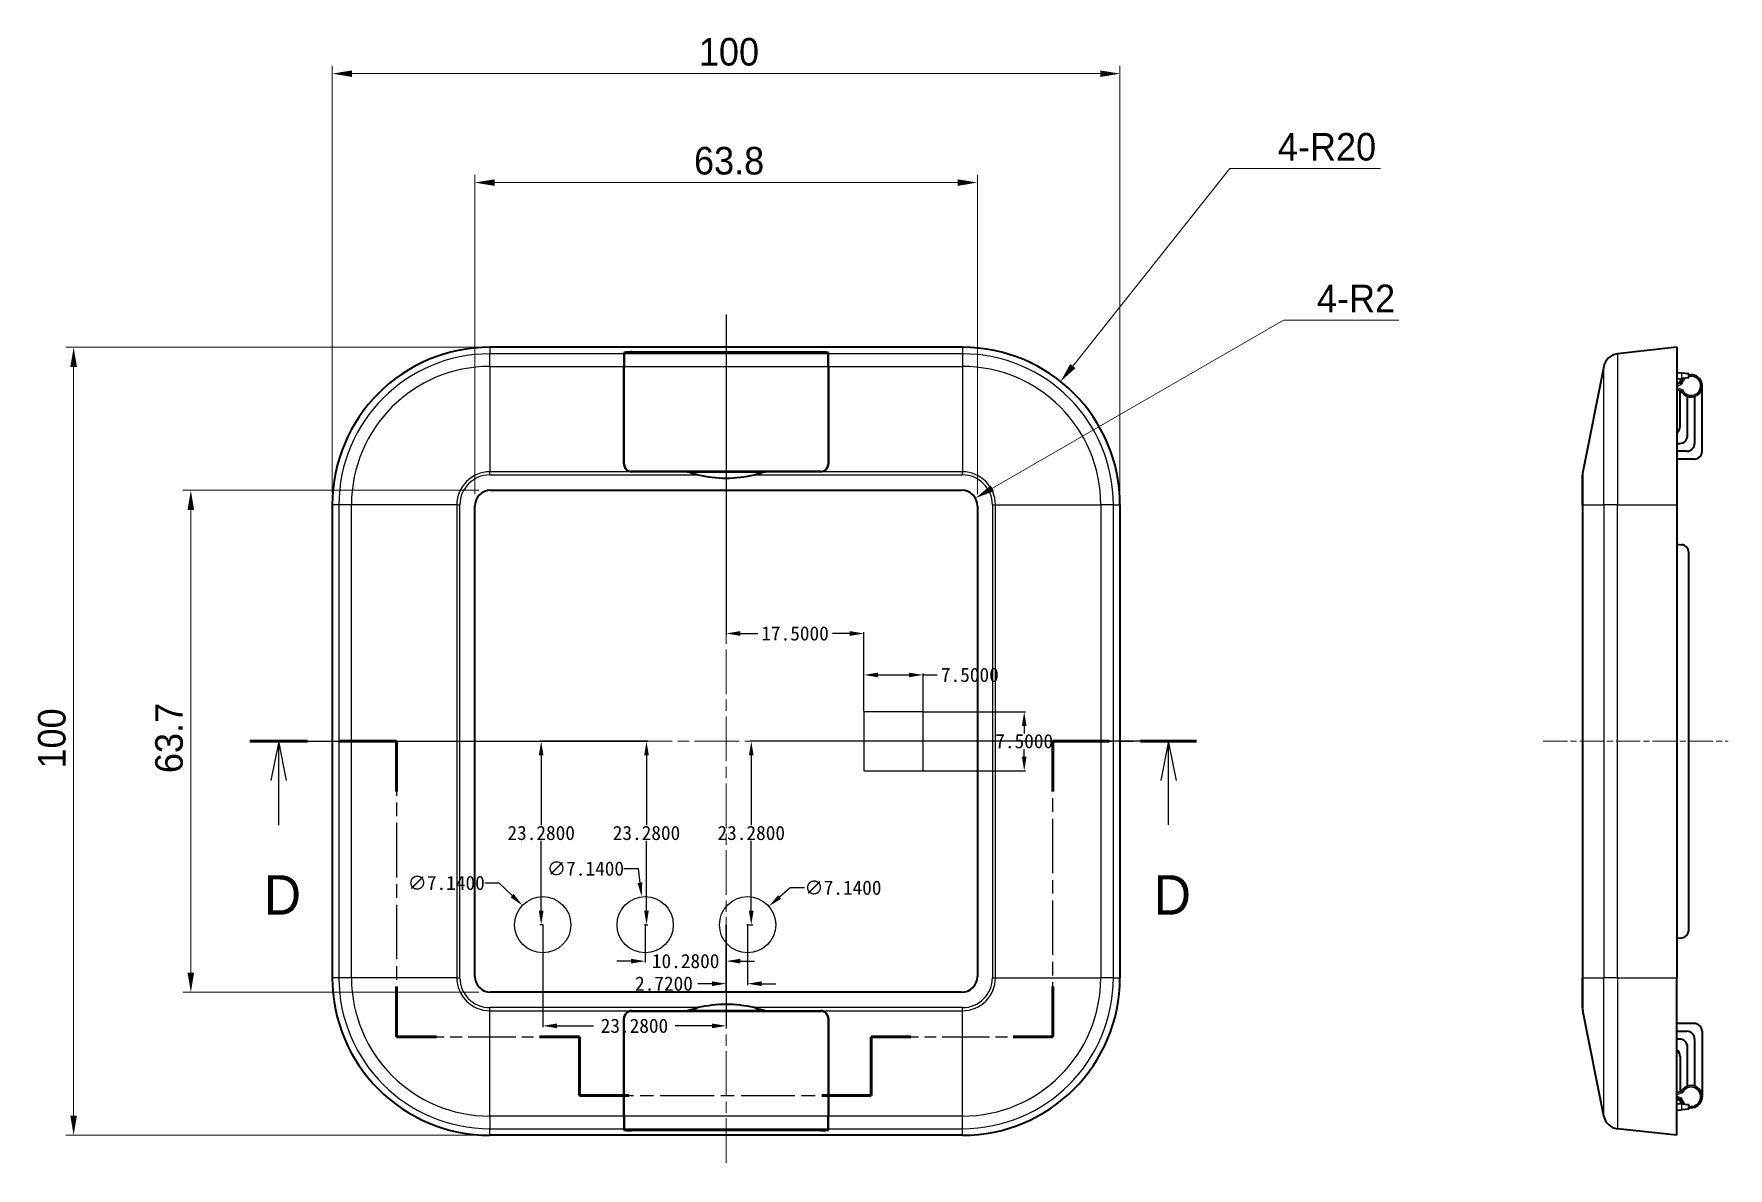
# Model space of a CAD drawing. Header units: millimetres. Extents: x -225 to 2542, y -269 to 293.
# Drawn here: x 1112.6 to 1327.7, y 23.3 to 167.2 of the extents above; entities that cross this region are included whole.
import ezdxf

# ---------------------------------------------------------------- set-up
doc = ezdxf.new("R2010")
doc.units = ezdxf.units.MM
doc.linetypes.add('CHAIN', pattern=[0.3543, 0.2362, -0.0295, 0.0591, -0.0295])
doc.layers.get('Defpoints').update_dxf_attribs({"lineweight": 25})
doc.layers.add('Centerline (ISO)', color=7, linetype='Continuous', lineweight=18, true_color=0x80ffff)
for name, color, linetype, lineweight in [('Dimension (ISO)', 7, 'Continuous', 18), ('Section Line (ISO)', 7, 'CHAIN', 25), ('Visible (ISO)', 7, 'Continuous', 35), ('Visible Narrow (ISO)', 7, 'Continuous', 25)]:
    doc.layers.add(name, color=color, linetype=linetype, lineweight=lineweight)
doc.styles.add('Note Text (TK)', font='MS PGothic.ttf')
doc.dimstyles.new('Default - Method 1b (TK)', dxfattribs={"dimtxt": 2.5, "dimasz": 2.5, "dimexe": 1, "dimexo": 1.5, "dimgap": 1, "dimtad": 1, "dimtoh": 1, "dimrnd": 1e-08, "dimdsep": 46, "dimtxsty": 'Note Text (TK)', "dimcen": 0.09, "dimdle": 5, "dimclrd": 100, "dimclre": 100, "dimclrt": 7, "dimadec": 1, "dimazin": 1, "dimtfac": 1, "dimtmove": 0, "dimatfit": 3, "dimfxl": 1, "dimtolj": 1, "dimlwd": -1, "dimlwe": -1, "dimarcsym": 0})
doc.dimstyles.get("Standard").update_dxf_attribs({"dimtxt": 0.18, "dimasz": 0.18, "dimexe": 0.18, "dimexo": 0.0625, "dimgap": 0.09, "dimtad": 0, "dimtih": 1, "dimtoh": 1, "dimdec": 4, "dimzin": 0, "dimdsep": 46, "dimtxsty": 'Standard', "dimcen": 0.09, "dimadec": 0, "dimazin": 0, "dimtfac": 1, "dimtdec": 4, "dimtofl": 0, "dimtmove": 0, "dimatfit": 3, "dimfxl": 1, "dimtolj": 1, "dimtzin": 0, "dimarcsym": 0})
doc.dimstyles.new('Standard$0', dxfattribs={"dimtxt": 0.18, "dimasz": 0.18, "dimexe": 0.18, "dimexo": 0.0625, "dimgap": 0.09, "dimtad": 0, "dimtih": 1, "dimtoh": 1, "dimdec": 4, "dimzin": 0, "dimdsep": 46, "dimtxsty": 'Standard', "dimcen": 0.09, "dimadec": 0, "dimazin": 0, "dimtfac": 1, "dimtdec": 4, "dimtofl": 0, "dimtmove": 0, "dimatfit": 3, "dimfxl": 1, "dimtolj": 1, "dimtzin": 0, "dimarcsym": 0})

# ---------------------------------------------------------------- blocks, each defined once
blk = doc.blocks.new('2dTransSection2')
at = {"layer": 'Section Line (ISO)', "linetype": 'CHAIN', "ltscale": 15.950721}
blk.add_line((100.32, 181.37), (109.63, 181.37), dxfattribs=at)
at = {"layer": 'Section Line (ISO)', "linetype": 'Continuous', "lineweight": 50}
for p, q in [((100.32, 181.37), (103.98, 181.37)), ((105.98, 181.37), (109.63, 181.37)), ((109.63, 181.37), (109.63, 178.18)), ((151.3, 178.18), (151.3, 181.37)), ((151.3, 181.37), (154.86, 181.37)), ((156.86, 181.37), (160.42, 181.37)), ((109.63, 165.8), (109.63, 162.62)), ((151.3, 162.62), (151.3, 165.8)), ((109.63, 162.62), (112.17, 162.62)), ((118.71, 162.62), (121.25, 162.62)), ((121.25, 162.62), (121.25, 158.9)), ((139.75, 158.9), (139.75, 162.62)), ((139.75, 162.62), (142.27, 162.62)), ((148.78, 162.62), (151.3, 162.62)), ((121.25, 158.9), (124.37, 158.9)), ((136.62, 158.9), (139.75, 158.9))]:
    blk.add_line(p, q, dxfattribs=at)
at = {"layer": 'Section Line (ISO)', "linetype": 'Continuous'}
for p, q in [((102.15, 181.37), (101.65, 178.87)), ((102.15, 178.87), (102.15, 181.37)), ((102.65, 178.87), (102.15, 181.37)), ((158.64, 181.37), (158.14, 178.87)), ((158.64, 178.87), (158.64, 181.37)), ((159.14, 178.87), (158.64, 181.37)), ((102.15, 176.04), (102.15, 178.87)), ((158.64, 176.06), (158.64, 178.87))]:
    blk.add_line(p, q, dxfattribs=at)
at = {"layer": 'Section Line (ISO)', "linetype": 'CHAIN', "ltscale": 14.64201}
blk.add_line((109.63, 181.37), (109.63, 162.62), dxfattribs=at)
at = {"layer": 'Section Line (ISO)', "linetype": 'CHAIN', "ltscale": 14.642762}
blk.add_line((151.3, 162.62), (151.3, 181.37), dxfattribs=at)
at = {"layer": 'Section Line (ISO)', "linetype": 'CHAIN', "ltscale": 15.685073}
blk.add_line((151.3, 181.37), (160.42, 181.37), dxfattribs=at)
at = {"layer": 'Section Line (ISO)', "linetype": 'CHAIN', "ltscale": 12.816586}
blk.add_line((109.63, 162.62), (121.25, 162.62), dxfattribs=at)
at = {"layer": 'Section Line (ISO)', "linetype": 'CHAIN', "ltscale": 4.131394}
blk.add_line((121.25, 162.62), (121.25, 158.9), dxfattribs=at)
at = {"layer": 'Section Line (ISO)', "linetype": 'CHAIN', "ltscale": 4.126684}
blk.add_line((139.75, 158.9), (139.75, 162.62), dxfattribs=at)
at = {"layer": 'Section Line (ISO)', "linetype": 'CHAIN', "ltscale": 12.753641}
blk.add_line((139.75, 162.62), (151.3, 162.62), dxfattribs=at)
at = {"layer": 'Section Line (ISO)', "linetype": 'CHAIN', "ltscale": 14.463778}
blk.add_line((121.25, 158.9), (139.75, 158.9), dxfattribs=at)
at = {"layer": 'Section Line (ISO)', "char_height": 2.5, "attachment_point": 7, "style": 'Note Text (TK)'}
for insert in [(101.21, 170.37), (157.7, 170.37)]:
    blk.add_mtext('D', dxfattribs=dict(at, insert=insert))
blk = doc.blocks.new('*D43')
at = {"layer": 'Defpoints', "color": 0, "transparency": 16777216}
for p in [(1232.41, 148.33), (1168.61, 107.28), (1232.41, 107.28)]:
    blk.add_point(p, dxfattribs=at)
at = {"layer": 'Dimension (ISO)', "color": 100, "transparency": 16777216}
for p, q in [((1168.61, 108.78), (1168.61, 149.33)), ((1232.41, 108.78), (1232.41, 149.33)), ((1171.11, 148.33), (1229.91, 148.33))]:
    blk.add_line(p, q, dxfattribs=at)
for points in [[(1171.11, 148.74), (1171.11, 147.91), (1168.61, 148.33)], [(1229.91, 148.74), (1229.91, 147.91), (1232.41, 148.33)]]:
    blk.add_solid(points, dxfattribs=at)
at = {"layer": 'Dimension (ISO)', "color": 7, "transparency": 16777216, "insert": (1196.43, 151.08), "char_height": 3.5, "attachment_point": 4, "style": 'Note Text (TK)'}
blk.add_mtext('\\A1;63.8', dxfattribs=at)
blk = doc.blocks.new('*D44')
at = {"layer": 'Defpoints', "color": 0, "transparency": 16777216}
for p in [(1170.61, 109.28), (1132.55, 45.58), (1170.61, 45.58)]:
    blk.add_point(p, dxfattribs=at)
at = {"layer": 'Dimension (ISO)', "color": 100, "transparency": 16777216}
for p, q in [((1169.11, 109.28), (1131.55, 109.28)), ((1132.55, 106.78), (1132.55, 48.08)), ((1169.11, 45.58), (1131.55, 45.58))]:
    blk.add_line(p, q, dxfattribs=at)
for points in [[(1132.13, 106.78), (1132.97, 106.78), (1132.55, 109.28)], [(1132.13, 48.08), (1132.97, 48.08), (1132.55, 45.58)]]:
    blk.add_solid(points, dxfattribs=at)
at = {"layer": 'Dimension (ISO)', "color": 7, "transparency": 16777216, "insert": (1129.8, 73.39), "char_height": 3.5, "attachment_point": 4, "rotation": 90, "style": 'Note Text (TK)'}
blk.add_mtext('\\A1;63.7', dxfattribs=at)
blk = doc.blocks.new('*D45')
at = {"layer": 'Defpoints', "color": 0, "transparency": 16777216}
for p in [(1170.51, 127.43), (1117.67, 27.43), (1170.51, 27.43)]:
    blk.add_point(p, dxfattribs=at)
at = {"layer": 'Dimension (ISO)', "color": 100, "transparency": 16777216}
for p, q in [((1169.01, 127.43), (1116.67, 127.43)), ((1117.67, 124.93), (1117.67, 29.93)), ((1169.01, 27.43), (1116.67, 27.43))]:
    blk.add_line(p, q, dxfattribs=at)
for points in [[(1117.25, 124.93), (1118.09, 124.93), (1117.67, 127.43)], [(1117.25, 29.93), (1118.09, 29.93), (1117.67, 27.43)]]:
    blk.add_solid(points, dxfattribs=at)
at = {"layer": 'Dimension (ISO)', "color": 7, "transparency": 16777216, "insert": (1114.92, 73.97), "char_height": 3.5, "attachment_point": 4, "rotation": 90, "style": 'Note Text (TK)'}
blk.add_mtext('\\A1;100', dxfattribs=at)
blk = doc.blocks.new('*D46')
at = {"layer": 'Defpoints', "color": 0, "transparency": 16777216}
for p in [(1250.51, 162.15), (1150.51, 107.43), (1250.51, 107.43)]:
    blk.add_point(p, dxfattribs=at)
at = {"layer": 'Dimension (ISO)', "color": 100, "transparency": 16777216}
for p, q in [((1150.51, 108.93), (1150.51, 163.15)), ((1153.01, 162.15), (1248.01, 162.15)), ((1250.51, 108.93), (1250.51, 163.15))]:
    blk.add_line(p, q, dxfattribs=at)
for points in [[(1153.01, 162.56), (1153.01, 161.73), (1150.51, 162.15)], [(1248.01, 162.56), (1248.01, 161.73), (1250.51, 162.15)]]:
    blk.add_solid(points, dxfattribs=at)
at = {"layer": 'Dimension (ISO)', "color": 7, "transparency": 16777216, "insert": (1197.05, 164.9), "char_height": 3.5, "attachment_point": 4, "style": 'Note Text (TK)'}
blk.add_mtext('\\A1;100', dxfattribs=at)
blk = doc.blocks.new('*D47')
at = {"layer": 'Defpoints', "color": 0, "transparency": 16777216}
for p in [(1232.14, 108.28), (1230.41, 107.28)]:
    blk.add_point(p, dxfattribs=at)
at = {"layer": 'Dimension (ISO)', "color": 100, "transparency": 16777216}
for p, q in [((1271.29, 130.88), (1234.31, 109.53)), ((1285.9, 130.88), (1271.29, 130.88))]:
    blk.add_line(p, q, dxfattribs=at)
blk.add_solid([(1234.1, 109.89), (1234.52, 109.17), (1232.14, 108.28)], dxfattribs=at)
at = {"layer": 'Dimension (ISO)', "color": 7, "transparency": 16777216, "insert": (1275.52, 133.63), "char_height": 3.5, "attachment_point": 4, "style": 'Note Text (TK)'}
blk.add_mtext('\\A1;4-R2', dxfattribs=at)
blk = doc.blocks.new('*D48')
at = {"layer": 'Defpoints', "color": 0, "transparency": 16777216}
for p in [(1242.96, 123.08), (1230.51, 107.43)]:
    blk.add_point(p, dxfattribs=at)
at = {"layer": 'Dimension (ISO)', "color": 100, "transparency": 16777216}
for p, q in [((1264.46, 150.1), (1244.52, 125.04)), ((1283.57, 150.1), (1264.46, 150.1))]:
    blk.add_line(p, q, dxfattribs=at)
blk.add_solid([(1244.19, 125.3), (1244.85, 124.78), (1242.96, 123.08)], dxfattribs=at)
at = {"layer": 'Dimension (ISO)', "color": 7, "transparency": 16777216, "insert": (1270.56, 152.85), "char_height": 3.5, "attachment_point": 4, "style": 'Note Text (TK)'}
blk.add_mtext('\\A1;4-R20', dxfattribs=at)
blk = doc.blocks.new('*D110')
at = {"color": 0, "linetype": 'ByBlock', "lineweight": -2, "transparency": 16777216}
for p, q in [((1145.57, 77.43), (1190.58, 77.43)), ((1190.4, 75.63), (1190.4, 66.78)), ((1190.4, 55.95), (1190.4, 64.8)), ((1190.29, 54.15), (1190.58, 54.15))]:
    blk.add_line(p, q, dxfattribs=at)
at = {"color": 0, "transparency": 16777216}
for points in [[(1190.1, 75.63), (1190.7, 75.63), (1190.4, 77.43)], [(1190.1, 55.95), (1190.7, 55.95), (1190.4, 54.15)]]:
    blk.add_solid(points, dxfattribs=at)
at = {"layer": 'Defpoints', "color": 0, "transparency": 16777216}
for p in [(1145.51, 77.43), (1190.4, 77.43), (1190.23, 54.15)]:
    blk.add_point(p, dxfattribs=at)
at = {"color": 0, "transparency": 16777216, "insert": (1190.4, 65.79), "char_height": 1.8, "attachment_point": 5}
blk.add_mtext('\\A1;23.2800', dxfattribs=at)
blk = doc.blocks.new('*D111')
at = {"color": 0, "linetype": 'ByBlock', "lineweight": -2, "transparency": 16777216}
for p, q in [((1190.52, 77.43), (1176.85, 77.43)), ((1177.03, 75.63), (1177.03, 66.78)), ((1177.03, 55.95), (1177.03, 64.8)), ((1177.17, 54.15), (1176.85, 54.15))]:
    blk.add_line(p, q, dxfattribs=at)
at = {"color": 0, "transparency": 16777216}
for points in [[(1176.73, 75.63), (1177.33, 75.63), (1177.03, 77.43)], [(1176.73, 55.95), (1177.33, 55.95), (1177.03, 54.15)]]:
    blk.add_solid(points, dxfattribs=at)
at = {"layer": 'Defpoints', "color": 0, "transparency": 16777216}
for p in [(1177.03, 77.43), (1190.58, 77.43), (1177.23, 54.15)]:
    blk.add_point(p, dxfattribs=at)
at = {"color": 0, "transparency": 16777216, "insert": (1177.03, 65.79), "char_height": 1.8, "attachment_point": 5}
blk.add_mtext('\\A1;23.2800', dxfattribs=at)
blk = doc.blocks.new('*D112')
at = {"color": 0, "linetype": 'ByBlock', "lineweight": -2, "transparency": 16777216}
for p, q in [((1254.61, 77.43), (1203.52, 77.43)), ((1203.7, 75.63), (1203.7, 66.78)), ((1203.7, 55.95), (1203.7, 64.8)), ((1203.29, 54.15), (1203.88, 54.15))]:
    blk.add_line(p, q, dxfattribs=at)
at = {"color": 0, "transparency": 16777216}
for points in [[(1203.4, 75.63), (1204, 75.63), (1203.7, 77.43)], [(1203.4, 55.95), (1204, 55.95), (1203.7, 54.15)]]:
    blk.add_solid(points, dxfattribs=at)
at = {"layer": 'Defpoints', "color": 0, "transparency": 16777216}
for p in [(1203.7, 77.43), (1254.67, 77.43), (1203.23, 54.15)]:
    blk.add_point(p, dxfattribs=at)
at = {"color": 0, "transparency": 16777216, "insert": (1203.7, 65.79), "char_height": 1.8, "attachment_point": 5}
blk.add_mtext('\\A1;23.2800', dxfattribs=at)
blk = doc.blocks.new('*D113')
at = {"color": 0, "linetype": 'ByBlock', "lineweight": -2, "transparency": 16777216}
for p, q in [((1218.01, 81.24), (1218.01, 86.03)), ((1219.81, 85.85), (1223.71, 85.85)), ((1225.51, 81.24), (1225.51, 86.03)), ((1225.51, 85.85), (1227.31, 85.85))]:
    blk.add_line(p, q, dxfattribs=at)
at = {"color": 0, "transparency": 16777216}
for points in [[(1219.81, 86.15), (1219.81, 85.55), (1218.01, 85.85)], [(1223.71, 86.15), (1223.71, 85.55), (1225.51, 85.85)]]:
    blk.add_solid(points, dxfattribs=at)
at = {"layer": 'Defpoints', "color": 0, "transparency": 16777216}
for p in [(1225.51, 85.85), (1218.01, 81.18), (1225.51, 81.18)]:
    blk.add_point(p, dxfattribs=at)
at = {"color": 0, "transparency": 16777216, "insert": (1231.45, 85.85), "char_height": 1.8, "attachment_point": 5}
blk.add_mtext('\\A1;7.5000', dxfattribs=at)
blk = doc.blocks.new('*D114')
at = {"color": 0, "linetype": 'ByBlock', "lineweight": -2, "transparency": 16777216}
for p, q in [((1225.57, 81.18), (1238.53, 81.18)), ((1238.35, 79.38), (1238.35, 78.42)), ((1238.35, 75.48), (1238.35, 76.44)), ((1225.57, 73.68), (1238.53, 73.68))]:
    blk.add_line(p, q, dxfattribs=at)
at = {"color": 0, "transparency": 16777216}
for points in [[(1238.05, 79.38), (1238.65, 79.38), (1238.35, 81.18)], [(1238.05, 75.48), (1238.65, 75.48), (1238.35, 73.68)]]:
    blk.add_solid(points, dxfattribs=at)
at = {"layer": 'Defpoints', "color": 0, "transparency": 16777216}
for p in [(1225.51, 81.18), (1225.51, 73.68), (1238.35, 73.68)]:
    blk.add_point(p, dxfattribs=at)
at = {"color": 0, "transparency": 16777216, "insert": (1238.35, 77.43), "char_height": 1.8, "attachment_point": 5}
blk.add_mtext('\\A1;7.5000', dxfattribs=at)
blk = doc.blocks.new('*D115')
at = {"color": 0, "linetype": 'ByBlock', "lineweight": -2, "transparency": 16777216}
for p, q in [((1200.51, 54.09), (1200.51, 46.49)), ((1203.23, 54.09), (1203.23, 46.49)), ((1198.71, 46.67), (1196.91, 46.67)), ((1205.03, 46.67), (1206.83, 46.67))]:
    blk.add_line(p, q, dxfattribs=at)
at = {"color": 0, "transparency": 16777216}
for points in [[(1198.71, 46.97), (1198.71, 46.37), (1200.51, 46.67)], [(1205.03, 46.97), (1205.03, 46.37), (1203.23, 46.67)]]:
    blk.add_solid(points, dxfattribs=at)
at = {"layer": 'Defpoints', "color": 0, "transparency": 16777216}
for p in [(1200.51, 54.15), (1203.23, 54.15), (1200.51, 46.67)]:
    blk.add_point(p, dxfattribs=at)
at = {"color": 0, "transparency": 16777216, "insert": (1192.62, 46.67), "char_height": 1.8, "attachment_point": 5}
blk.add_mtext('\\A1;2.7200', dxfattribs=at)
blk = doc.blocks.new('*D118')
at = {"color": 0, "linetype": 'ByBlock', "lineweight": -2, "transparency": 16777216}
for p, q in [((1169.86, 59.45), (1171.66, 59.45)), ((1171.66, 59.45), (1173.34, 57.85))]:
    blk.add_line(p, q, dxfattribs=at)
at = {"color": 0, "lineweight": -2, "transparency": 16777216}
for p, q in [((1177.14, 54.15), (1177.32, 54.15)), ((1177.23, 54.06), (1177.23, 54.24))]:
    blk.add_line(p, q, dxfattribs=at)
at = {"color": 0, "transparency": 16777216}
blk.add_solid([(1173.54, 58.07), (1173.13, 57.63), (1174.64, 56.61)], dxfattribs=at)
at = {"layer": 'Defpoints', "color": 0, "transparency": 16777216}
for p in [(1174.64, 56.61), (1179.82, 51.69)]:
    blk.add_point(p, dxfattribs=at)
at = {"color": 0, "transparency": 16777216, "insert": (1164.97, 59.45), "char_height": 1.8, "attachment_point": 5}
blk.add_mtext('\\A1;∅7.1400', dxfattribs=at)
blk = doc.blocks.new('*D119')
at = {"color": 0, "linetype": 'ByBlock', "lineweight": -2, "transparency": 16777216}
for p, q in [((1187.54, 61.27), (1189.34, 61.27)), ((1189.34, 61.27), (1189.56, 59.48))]:
    blk.add_line(p, q, dxfattribs=at)
at = {"color": 0, "lineweight": -2, "transparency": 16777216}
for p, q in [((1190.14, 54.15), (1190.32, 54.15)), ((1190.23, 54.06), (1190.23, 54.24))]:
    blk.add_line(p, q, dxfattribs=at)
at = {"color": 0, "transparency": 16777216}
blk.add_solid([(1189.86, 59.52), (1189.27, 59.44), (1189.79, 57.69)], dxfattribs=at)
at = {"layer": 'Defpoints', "color": 0, "transparency": 16777216}
for p in [(1189.79, 57.69), (1190.67, 50.61)]:
    blk.add_point(p, dxfattribs=at)
at = {"color": 0, "transparency": 16777216, "insert": (1182.65, 61.27), "char_height": 1.8, "attachment_point": 5}
blk.add_mtext('\\A1;∅7.1400', dxfattribs=at)
blk = doc.blocks.new('*D120')
at = {"color": 0, "linetype": 'ByBlock', "lineweight": -2, "transparency": 16777216}
for p, q in [((1208.65, 58.84), (1207.29, 57.66)), ((1210.45, 58.84), (1208.65, 58.84))]:
    blk.add_line(p, q, dxfattribs=at)
at = {"color": 0, "lineweight": -2, "transparency": 16777216}
for p, q in [((1203.14, 54.15), (1203.32, 54.15)), ((1203.23, 54.06), (1203.23, 54.24))]:
    blk.add_line(p, q, dxfattribs=at)
at = {"color": 0, "transparency": 16777216}
blk.add_solid([(1207.1, 57.89), (1207.49, 57.44), (1205.93, 56.49)], dxfattribs=at)
at = {"layer": 'Defpoints', "color": 0, "transparency": 16777216}
for p in [(1205.93, 56.49), (1200.53, 51.82)]:
    blk.add_point(p, dxfattribs=at)
at = {"color": 0, "transparency": 16777216, "insert": (1215.34, 58.84), "char_height": 1.8, "attachment_point": 5}
blk.add_mtext('\\A1;∅7.1400', dxfattribs=at)
blk = doc.blocks.new('*D121')
at = {"color": 0, "linetype": 'ByBlock', "lineweight": -2, "transparency": 16777216}
for p, q in [((1190.23, 54.09), (1190.23, 49.35)), ((1200.51, 54.09), (1200.51, 49.35)), ((1188.43, 49.53), (1186.63, 49.53)), ((1202.31, 49.53), (1204.11, 49.53))]:
    blk.add_line(p, q, dxfattribs=at)
at = {"color": 0, "transparency": 16777216}
for points in [[(1188.43, 49.83), (1188.43, 49.23), (1190.23, 49.53)], [(1202.31, 49.83), (1202.31, 49.23), (1200.51, 49.53)]]:
    blk.add_solid(points, dxfattribs=at)
at = {"layer": 'Defpoints', "color": 0, "transparency": 16777216}
for p in [(1190.23, 54.15), (1200.51, 54.15), (1200.51, 49.53)]:
    blk.add_point(p, dxfattribs=at)
at = {"color": 0, "transparency": 16777216, "insert": (1195.37, 49.53), "char_height": 1.8, "attachment_point": 5}
blk.add_mtext('\\A1;10.2800', dxfattribs=at)
blk = doc.blocks.new('*D122')
at = {"color": 0, "linetype": 'ByBlock', "lineweight": -2, "transparency": 16777216}
for p, q in [((1177.23, 54.09), (1177.23, 41.14)), ((1200.51, 54.09), (1200.51, 41.14)), ((1179.03, 41.32), (1183.68, 41.32)), ((1198.71, 41.32), (1194.06, 41.32))]:
    blk.add_line(p, q, dxfattribs=at)
at = {"color": 0, "transparency": 16777216}
for points in [[(1179.03, 41.62), (1179.03, 41.02), (1177.23, 41.32)], [(1198.71, 41.62), (1198.71, 41.02), (1200.51, 41.32)]]:
    blk.add_solid(points, dxfattribs=at)
at = {"layer": 'Defpoints', "color": 0, "transparency": 16777216}
for p in [(1177.23, 54.15), (1200.51, 54.15), (1200.51, 41.32)]:
    blk.add_point(p, dxfattribs=at)
at = {"color": 0, "transparency": 16777216, "insert": (1188.87, 41.32), "char_height": 1.8, "attachment_point": 5}
blk.add_mtext('\\A1;23.2800', dxfattribs=at)
blk = doc.blocks.new('*D123')
at = {"color": 0, "linetype": 'ByBlock', "lineweight": -2, "transparency": 16777216}
for p, q in [((1200.51, 131.53), (1200.51, 90.93)), ((1202.31, 91.11), (1204.52, 91.11)), ((1216.21, 91.11), (1214, 91.11)), ((1218.01, 81.24), (1218.01, 91.29))]:
    blk.add_line(p, q, dxfattribs=at)
at = {"color": 0, "transparency": 16777216}
for points in [[(1202.31, 91.41), (1202.31, 90.81), (1200.51, 91.11)], [(1216.21, 91.41), (1216.21, 90.81), (1218.01, 91.11)]]:
    blk.add_solid(points, dxfattribs=at)
at = {"layer": 'Defpoints', "color": 0, "transparency": 16777216}
for p in [(1200.51, 131.59), (1200.51, 91.11), (1218.01, 81.18)]:
    blk.add_point(p, dxfattribs=at)
at = {"color": 0, "transparency": 16777216, "insert": (1209.26, 91.11), "char_height": 1.8, "attachment_point": 5}
blk.add_mtext('\\A1;17.5000', dxfattribs=at)

msp = doc.modelspace()

# ---------------------------------------------------------------- linework, layer by layer
for p, q in [((1225.5106, 81.18177), (1218.0106, 81.18177)), ((1218.0106, 81.18177), (1218.0106, 73.68177)), ((1225.5106, 77.43177), (1225.5106, 81.18177)), ((1225.5106, 73.68177), (1225.5106, 77.43177)), ((1218.0106, 73.68177), (1225.5106, 73.68177)), ((1200.5106, 50.58177), (1200.5106, 54.15177)), ((1200.5106, 45.58177), (1200.5106, 50.58177))]:
    msp.add_line(p, q)
for centre in [(1177.2306, 54.15177), (1190.2306, 54.15177), (1203.2306, 54.15177)]:
    msp.add_circle(centre, 3.57)
at = {"layer": 'Centerline (ISO)', "linetype": 'CHAIN', "ltscale": 23.990969}
for p, q in [((1200.5106, 131.59327), (1200.5106, 23.27027)), ((1145.5106, 77.43177), (1254.6721, 77.43177))]:
    msp.add_line(p, q, dxfattribs=at)
at = {"layer": 'Centerline (ISO)', "linetype": 'CHAIN', "ltscale": 13.035008}
msp.add_line((1304.25656, 77.43177), (1327.71772, 77.43177), dxfattribs=at)
at = {"layer": 'Visible (ISO)'}
for p, q in [((1230.5106, 127.43177), (1170.5106, 127.43177)), ((1321.21772, 127.43177), (1313.67121, 126.59327)), ((1321.21772, 127.43177), (1321.21772, 107.43177)), ((1187.5106, 126.59327), (1187.5106, 126.72066)), ((1187.5106, 126.59327), (1187.5106, 124.99774)), ((1187.5106, 112.62597), (1187.5106, 124.99774)), ((1187.5606, 126.59327), (1187.5606, 126.72622)), ((1187.5606, 126.59327), (1187.5606, 124.99774)), ((1187.5606, 112.57597), (1187.5606, 124.99774)), ((1188.4606, 126.82622), (1212.5606, 126.82622)), ((1188.5106, 126.83177), (1212.5106, 126.83177)), ((1213.4606, 126.72622), (1213.4606, 126.59327)), ((1213.4606, 124.99774), (1213.4606, 126.59327)), ((1213.4606, 124.99774), (1213.4606, 112.57597)), ((1213.5106, 126.72066), (1213.5106, 126.59327)), ((1213.5106, 124.99774), (1213.5106, 126.59327)), ((1213.5106, 124.99774), (1213.5106, 112.62597)), ((1311.93091, 124.99774), (1309.25656, 111.62597)), ((1321.21772, 124.23177), (1321.80487, 124.1804)), ((1321.21772, 123.40716), (1321.80487, 123.45853)), ((1321.21772, 122.73177), (1321.60604, 123.00914)), ((1321.66772, 122.90258), (1321.21772, 122.68853)), ((1321.80487, 124.1804), (1322.71772, 124.10054)), ((1322.71772, 123.53839), (1321.80487, 123.45853)), ((1322.71772, 123.53839), (1322.71772, 124.10054)), ((1321.21772, 122.06353), (1321.79006, 121.85883)), ((1321.61772, 117.43177), (1321.61772, 121.92047)), ((1322.56772, 116.23177), (1322.56772, 121.20607)), ((1323.46772, 121.20607), (1323.46772, 115.23177)), ((1324.41772, 114.23177), (1324.41772, 122.53177)), ((1321.21772, 115.23177), (1321.56772, 115.23177)), ((1322.46772, 114.23177), (1321.21772, 114.23177)), ((1323.41772, 113.23177), (1321.21772, 113.23177)), ((1212.5606, 111.67597), (1188.4606, 111.67597)), ((1195.5106, 111.62597), (1188.5106, 111.62597)), ((1195.5106, 111.62597), (1205.5106, 111.62597)), ((1212.5106, 111.62597), (1205.5106, 111.62597)), ((1309.21772, 107.43177), (1309.21772, 111.23373)), ((1170.6106, 109.28177), (1230.4106, 109.28177)), ((1150.5106, 107.43177), (1150.5106, 47.43177)), ((1168.6106, 47.58177), (1168.6106, 107.28177)), ((1232.4106, 107.28177), (1232.4106, 47.58177)), ((1250.5106, 107.43177), (1250.5106, 47.43177)), ((1309.21772, 107.43177), (1309.21772, 47.43177)), ((1321.21772, 107.43177), (1321.21772, 47.43177)), ((1321.21772, 102.43177), (1321.80487, 102.3804)), ((1322.71772, 53.47934), (1322.71772, 101.38421)), ((1321.21772, 52.43177), (1321.80487, 52.48314)), ((1309.21772, 43.62981), (1309.21772, 47.43177)), ((1321.21772, 27.43177), (1321.21772, 47.43177)), ((1230.4106, 45.58177), (1170.6106, 45.58177)), ((1188.4606, 43.18758), (1212.5606, 43.18758)), ((1188.5106, 43.23758), (1195.5106, 43.23758)), ((1205.5106, 43.23758), (1195.5106, 43.23758)), ((1205.5106, 43.23758), (1212.5106, 43.23758)), ((1311.93091, 29.86581), (1309.25656, 43.23758)), ((1187.5106, 29.86581), (1187.5106, 42.23758)), ((1187.5606, 29.86581), (1187.5606, 42.28758)), ((1213.4606, 42.28758), (1213.4606, 29.86581)), ((1213.5106, 42.23758), (1213.5106, 29.86581)), ((1323.41772, 41.63177), (1321.21772, 41.63177)), ((1321.21772, 40.63177), (1322.46772, 40.63177)), ((1321.56772, 39.63177), (1321.21772, 39.63177)), ((1323.46772, 39.63177), (1323.46772, 33.65748)), ((1324.41772, 40.63177), (1324.41772, 32.33177)), ((1321.61772, 37.43177), (1321.61772, 32.94308)), ((1322.56772, 33.65748), (1322.56772, 38.63177)), ((1321.79006, 33.00472), (1321.21772, 32.80002)), ((1321.21772, 32.17502), (1321.66772, 31.96096)), ((1321.60604, 31.8544), (1321.21772, 32.13177)), ((1321.21772, 31.45639), (1321.80487, 31.40502)), ((1321.21772, 30.63177), (1321.80487, 30.68314)), ((1321.80487, 31.40502), (1322.71772, 31.32516)), ((1322.71772, 30.76301), (1321.80487, 30.68314)), ((1322.71772, 30.76301), (1322.71772, 31.32516)), ((1187.5106, 29.86581), (1187.5106, 28.27027)), ((1187.5106, 28.14288), (1187.5106, 28.27027)), ((1187.5606, 29.86581), (1187.5606, 28.27027)), ((1187.5606, 28.13733), (1187.5606, 28.27027)), ((1212.5606, 28.03733), (1188.4606, 28.03733)), ((1212.5106, 28.03177), (1188.5106, 28.03177)), ((1213.4606, 28.27027), (1213.4606, 29.86581)), ((1213.4606, 28.27027), (1213.4606, 28.13733)), ((1213.5106, 28.27027), (1213.5106, 29.86581)), ((1213.5106, 28.27027), (1213.5106, 28.14288)), ((1321.21772, 27.43177), (1313.67121, 28.27027)), ((1230.5106, 27.43177), (1170.5106, 27.43177))]:
    msp.add_line(p, q, dxfattribs=at)
for centre, radius, start, end in [((1170.5106, 107.43177), 20, 90, 180), ((1230.5106, 107.43177), 20, 0, 90), ((1313.89207, 124.6055), 2, 96.3401917, 168.6900675), ((1321.43167, 123.25326), 0.3, 305.5376778, 39.9722426), ((1323.01772, 122.53177), 1.4, 137.6967903, 164.6411144), ((1323.01772, 122.53177), 1.4, 208.7295891, 102.3736251), ((1320.41772, 117.43177), 1.2, 311.8103149, 0), ((1321.56772, 116.23177), 1, 270, 0), ((1322.46772, 115.23177), 1, 270, 0), ((1323.41772, 114.23177), 1, 270, 0), ((1188.5106, 112.62597), 1, 180, 270), ((1188.4606, 112.57597), 0.9, 180, 270), ((1212.5106, 112.62597), 1, 270, 0), ((1212.5606, 112.57597), 0.9, 270, 0), ((1200.5106, 126.85097), 16.025, 257.0470027, 282.9529973), ((1311.21772, 111.23373), 2, 168.6900675, 180), ((1170.6106, 107.28177), 2, 90, 180), ((1230.4106, 107.28177), 2, 0, 90), ((1321.71772, 101.38421), 1, 0, 85), ((1321.71772, 53.47934), 1, 275, 0), ((1170.5106, 47.43177), 20, 180, 270), ((1170.6106, 47.58177), 2, 180, 270), ((1230.4106, 47.58177), 2, 270, 0), ((1230.5106, 47.43177), 20, 270, 0), ((1188.5106, 42.23758), 1, 90, 180), ((1188.4606, 42.28758), 0.9, 90, 180), ((1200.5106, 28.01258), 16.025, 77.0470027, 102.9529973), ((1212.5106, 42.23758), 1, 0, 90), ((1212.5606, 42.28758), 0.9, 0, 90), ((1311.21772, 43.62981), 2, 180, 191.3099325), ((1323.41772, 40.63177), 1, 0, 90), ((1321.56772, 38.63177), 1, 0, 90), ((1322.46772, 39.63177), 1, 0, 90), ((1320.41772, 37.43177), 1.2, 0, 48.1896851), ((1323.01772, 32.33177), 1.4, 257.6263749, 151.2704109), ((1321.43167, 31.61028), 0.3, 320.0277574, 54.4623222), ((1323.01772, 32.33177), 1.4, 195.3588856, 222.3032097), ((1313.89207, 30.25804), 2, 191.3099325, 263.6598083)]:
    msp.add_arc(centre, radius, start, end, dxfattribs=at)
for centre, major_axis, start_param, end_param in [((1188.5106, 126.72066), (-1, 0), 4.71238898, 6.283185307), ((1188.4606, 126.72622), (0.9, 0), 1.570796327, 3.141592654), ((1212.5106, 126.72066), (-1, 0), 3.141592654, 4.71238898), ((1212.5606, 126.72622), (0.9, 0), 0, 1.570796327), ((1188.5106, 122.72066), (-1, 0), 5.965624878, 6.10379178), ((1212.5106, 122.72066), (-1, 0), 3.320986181, 3.459153083), ((1188.5106, 32.14288), (1, 0), 3.320986181, 3.459153083), ((1212.5106, 32.14288), (1, 0), 5.965624878, 6.10379178), ((1188.5106, 28.14288), (1, 0), 3.141592654, 4.71238898), ((1188.4606, 28.13733), (-0.9, 0), 0, 1.570796327), ((1212.5106, 28.14288), (1, 0), 4.71238898, 6.283185307), ((1212.5606, 28.13733), (-0.9, 0), 1.570796327, 3.141592654)]:
    msp.add_ellipse(centre, major_axis=major_axis, ratio=0.111111111, start_param=start_param, end_param=end_param, dxfattribs=at)
for points, knots in [([(1187.5106, 122.6856), (1187.5106, 122.69329), (1187.51092, 122.70028), (1187.51355, 122.72416), (1187.51856, 122.73553), (1187.52665, 122.74049)], [0.05230760435, 0.05230760435, 0.05230760435, 0.05230760435, 0.05699016587, 0.05699016587, 0.07028245673, 0.07028245673, 0.07028245673, 0.07028245673]), ([(1213.49456, 122.74049), (1213.50265, 122.73553), (1213.50766, 122.72416), (1213.51029, 122.70028), (1213.5106, 122.69329), (1213.5106, 122.6856)], [0.08693856334, 0.08693856334, 0.08693856334, 0.08693856334, 0.1002308542, 0.1002308542, 0.10491341572, 0.10491341572, 0.10491341572, 0.10491341572]), ([(1321.66772, 122.90258), (1321.66772, 122.90258), (1321.6713, 122.89958), (1321.68539, 122.88782), (1321.69602, 122.87897), (1321.72397, 122.85594), (1321.74154, 122.84158), (1321.77288, 122.81632), (1321.78546, 122.80626), (1321.8115, 122.78562), (1321.82494, 122.77506), (1321.83906, 122.76409), (1321.83965, 122.76363), (1321.84024, 122.76317)], [-0.03308857852, -0.03308857852, -0.03308857852, -0.03308857852, -0.02592091649, -0.02592091649, -0.01843021869, -0.01843021869, -0.01020831939, -0.01020831939, -0.00513826862, -0.00513826862, 0, 0, 0.00022473526, 0.00022473526, 0.00022473526, 0.00022473526]), ([(1321.93212, 122.02042), (1321.93163, 122.01988), (1321.93114, 122.01934), (1321.91999, 122.00705), (1321.9094, 121.99529), (1321.88883, 121.97228), (1321.87888, 121.96106), (1321.85307, 121.9318), (1321.83832, 121.91487), (1321.81451, 121.88738), (1321.80537, 121.87673), (1321.79317, 121.86247), (1321.79006, 121.85883), (1321.79006, 121.85883)], [-0.03267263267, -0.03267263267, -0.03267263267, -0.03267263267, -0.03245436927, -0.03245436927, -0.02770734166, -0.02770734166, -0.02300236329, -0.02300236329, -0.01490412507, -0.01490412507, -0.00733264416, -0.00733264416, 0, 0, 0, 0]), ([(1321.79006, 33.00472), (1321.79006, 33.00472), (1321.79317, 33.00107), (1321.80537, 32.98682), (1321.81451, 32.97617), (1321.83832, 32.94868), (1321.85307, 32.93175), (1321.87888, 32.90248), (1321.88883, 32.89127), (1321.9094, 32.86826), (1321.91999, 32.85649), (1321.93114, 32.8442), (1321.93163, 32.84366), (1321.93212, 32.84312)], [-0.03253907793, -0.03253907793, -0.03253907793, -0.03253907793, -0.02518729494, -0.02518729494, -0.01759605183, -0.01759605183, -0.00947667652, -0.00947667652, -0.00475941776, -0.00475941776, 0, 0, 0.00021883309, 0.00021883309, 0.00021883309, 0.00021883309]), ([(1187.52665, 32.12306), (1187.51856, 32.12802), (1187.51355, 32.13938), (1187.51092, 32.16327), (1187.5106, 32.17026), (1187.5106, 32.17795)], [0.08693856334, 0.08693856334, 0.08693856334, 0.08693856334, 0.1002308542, 0.1002308542, 0.10491341572, 0.10491341572, 0.10491341572, 0.10491341572]), ([(1213.5106, 32.17795), (1213.5106, 32.17026), (1213.51029, 32.16327), (1213.50766, 32.13938), (1213.50265, 32.12802), (1213.49456, 32.12306)], [0.05230760435, 0.05230760435, 0.05230760435, 0.05230760435, 0.05699016587, 0.05699016587, 0.07028245673, 0.07028245673, 0.07028245673, 0.07028245673]), ([(1321.84024, 32.10037), (1321.83965, 32.09991), (1321.83906, 32.09945), (1321.82494, 32.08848), (1321.8115, 32.07792), (1321.78546, 32.05729), (1321.77288, 32.04723), (1321.74154, 32.02197), (1321.72397, 32.0076), (1321.69602, 31.98458), (1321.68539, 31.97573), (1321.6713, 31.96397), (1321.66772, 31.96096), (1321.66772, 31.96096)], [-0.03319455101, -0.03319455101, -0.03319455101, -0.03319455101, -0.03297061693, -0.03297061693, -0.02785066636, -0.02785066636, -0.02279869045, -0.02279869045, -0.01460610242, -0.01460610242, -0.00714210914, -0.00714210914, 0, 0, 0, 0])]:
    msp.add_open_spline(points, degree=3, knots=knots, dxfattribs=at)
for points in [[(1196.91857, 111.23373), (1196.43445, 111.34508), (1195.96114, 111.47801), (1195.5106, 111.62597)], [(1205.5106, 111.62597), (1205.06009, 111.47801), (1204.58678, 111.34509), (1204.10263, 111.23373)], [(1195.5106, 43.23758), (1195.96112, 43.38553), (1196.43443, 43.51846), (1196.91857, 43.62981)], [(1204.10263, 43.62981), (1204.58676, 43.51846), (1205.06007, 43.38554), (1205.5106, 43.23758)]]:
    msp.add_open_spline(points, degree=3, dxfattribs=at)
at = {"layer": 'Visible Narrow (ISO)'}
for p, q in [((1170.5106, 127.43177), (1170.5106, 126.59327)), ((1230.5106, 127.43177), (1230.5106, 126.59327)), ((1187.5106, 126.59327), (1170.5106, 126.59327)), ((1170.5106, 124.99774), (1170.5106, 126.59327)), ((1170.5106, 124.99774), (1170.5106, 111.62597)), ((1170.5106, 124.99774), (1187.5106, 124.99774)), ((1213.4606, 126.59327), (1187.5606, 126.59327)), ((1187.5606, 124.99774), (1213.4606, 124.99774)), ((1188.5106, 126.82622), (1188.5106, 126.83177)), ((1212.5106, 126.83177), (1212.5106, 126.82622)), ((1230.5106, 126.59327), (1213.5106, 126.59327)), ((1213.5106, 124.99774), (1230.5106, 124.99774)), ((1230.5106, 126.59327), (1230.5106, 124.99774)), ((1230.5106, 124.99774), (1230.5106, 111.62597)), ((1311.93091, 107.43177), (1311.93091, 124.99774)), ((1313.67121, 126.59327), (1313.67121, 107.43177)), ((1187.5606, 122.74049), (1187.52665, 122.74049)), ((1213.49456, 122.74049), (1213.4606, 122.74049)), ((1321.21772, 122.46706), (1321.84024, 122.76317)), ((1321.80487, 124.1804), (1321.80487, 123.45853)), ((1187.5106, 122.3416), (1187.5606, 122.3416)), ((1213.4606, 122.3416), (1213.5106, 122.3416)), ((1321.93212, 122.02042), (1321.21772, 122.27594)), ((1188.5106, 111.62597), (1170.5106, 111.62597)), ((1170.5106, 111.23373), (1170.5106, 111.62597)), ((1170.5106, 111.23373), (1196.91857, 111.23373)), ((1190.35525, 111.67463), (1190.35525, 111.67597)), ((1190.35525, 111.67463), (1210.66596, 111.67463)), ((1204.10263, 111.23373), (1230.5106, 111.23373)), ((1210.66596, 111.67463), (1210.66596, 111.67597)), ((1230.5106, 111.62597), (1212.5106, 111.62597)), ((1230.5106, 111.23373), (1230.5106, 111.62597)), ((1309.25656, 111.62597), (1309.25656, 107.43177)), ((1151.34911, 107.43177), (1150.5106, 107.43177)), ((1152.94464, 107.43177), (1151.34911, 107.43177)), ((1151.34911, 107.43177), (1151.34911, 47.43177)), ((1166.31641, 107.43177), (1152.94464, 107.43177)), ((1152.94464, 47.43177), (1152.94464, 107.43177)), ((1166.31641, 107.43177), (1166.70864, 107.43177)), ((1166.31641, 107.43177), (1166.31641, 47.43177)), ((1166.70864, 47.43177), (1166.70864, 107.43177)), ((1234.31257, 107.43177), (1234.31257, 47.43177)), ((1234.31257, 107.43177), (1234.7048, 107.43177)), ((1234.7048, 107.43177), (1248.07657, 107.43177)), ((1234.7048, 47.43177), (1234.7048, 107.43177)), ((1248.07657, 107.43177), (1248.07657, 47.43177)), ((1249.6721, 107.43177), (1248.07657, 107.43177)), ((1249.6721, 107.43177), (1250.5106, 107.43177)), ((1249.6721, 47.43177), (1249.6721, 107.43177)), ((1309.21772, 107.43177), (1309.25656, 107.43177)), ((1309.25656, 107.43177), (1311.93091, 107.43177)), ((1309.25656, 47.43177), (1309.25656, 107.43177)), ((1311.93091, 107.43177), (1311.93091, 47.43177)), ((1313.67121, 107.43177), (1311.93091, 107.43177)), ((1313.67121, 107.43177), (1321.21772, 107.43177)), ((1313.67121, 47.43177), (1313.67121, 107.43177)), ((1151.34911, 47.43177), (1150.5106, 47.43177)), ((1152.94464, 47.43177), (1151.34911, 47.43177)), ((1166.31641, 47.43177), (1152.94464, 47.43177)), ((1166.31641, 47.43177), (1166.70864, 47.43177)), ((1234.31257, 47.43177), (1234.7048, 47.43177)), ((1234.7048, 47.43177), (1248.07657, 47.43177)), ((1249.6721, 47.43177), (1248.07657, 47.43177)), ((1249.6721, 47.43177), (1250.5106, 47.43177)), ((1309.21772, 47.43177), (1309.25656, 47.43177)), ((1309.25656, 47.43177), (1311.93091, 47.43177)), ((1309.25656, 47.43177), (1309.25656, 43.23758)), ((1311.93091, 29.86581), (1311.93091, 47.43177)), ((1313.67121, 47.43177), (1311.93091, 47.43177)), ((1313.67121, 47.43177), (1321.21772, 47.43177)), ((1313.67121, 47.43177), (1313.67121, 28.27027)), ((1196.91857, 43.62981), (1170.5106, 43.62981)), ((1170.5106, 43.23758), (1170.5106, 43.62981)), ((1170.5106, 43.23758), (1188.5106, 43.23758)), ((1170.5106, 29.86581), (1170.5106, 43.23758)), ((1210.66596, 43.18892), (1190.35525, 43.18892)), ((1190.35525, 43.18758), (1190.35525, 43.18892)), ((1230.5106, 43.62981), (1204.10263, 43.62981)), ((1210.66596, 43.18758), (1210.66596, 43.18892)), ((1212.5106, 43.23758), (1230.5106, 43.23758)), ((1230.5106, 43.23758), (1230.5106, 43.62981)), ((1230.5106, 29.86581), (1230.5106, 43.23758)), ((1187.5606, 32.52194), (1187.5106, 32.52194)), ((1213.5106, 32.52194), (1213.4606, 32.52194)), ((1321.21772, 32.58761), (1321.93212, 32.84312)), ((1321.84024, 32.10037), (1321.21772, 32.39649)), ((1187.52665, 32.12306), (1187.5606, 32.12306)), ((1213.4606, 32.12306), (1213.49456, 32.12306)), ((1321.80487, 31.40502), (1321.80487, 30.68314)), ((1170.5106, 29.86581), (1170.5106, 28.27027)), ((1187.5106, 29.86581), (1170.5106, 29.86581)), ((1170.5106, 27.43177), (1170.5106, 28.27027)), ((1170.5106, 28.27027), (1187.5106, 28.27027)), ((1213.4606, 29.86581), (1187.5606, 29.86581)), ((1187.5606, 28.27027), (1213.4606, 28.27027)), ((1188.5106, 28.03177), (1188.5106, 28.03733)), ((1212.5106, 28.03733), (1212.5106, 28.03177)), ((1230.5106, 29.86581), (1213.5106, 29.86581)), ((1213.5106, 28.27027), (1230.5106, 28.27027)), ((1230.5106, 28.27027), (1230.5106, 29.86581)), ((1230.5106, 27.43177), (1230.5106, 28.27027))]:
    msp.add_line(p, q, dxfattribs=at)
for centre, radius, start, end in [((1170.5106, 107.43177), 19.1615, 90, 180), ((1170.5106, 107.43177), 17.56596, 90, 180), ((1230.5106, 107.43177), 19.1615, 0, 90), ((1230.5106, 107.43177), 17.56596, 0, 90), ((1323.01772, 122.53177), 1.2, 125.9691287, 168.8817899), ((1323.01772, 122.53177), 1.2, 205.2218208, 104.4775122), ((1170.5106, 107.43177), 4.19419, 90, 180), ((1170.5106, 107.43177), 3.80196, 90, 180), ((1230.5106, 107.43177), 4.19419, 0, 90), ((1230.5106, 107.43177), 3.80196, 0, 90), ((1170.5106, 47.43177), 19.1615, 180, 270), ((1170.5106, 47.43177), 17.56596, 180, 270), ((1170.5106, 47.43177), 4.19419, 180, 270), ((1170.5106, 47.43177), 3.80196, 180, 270), ((1230.5106, 47.43177), 3.80196, 270, 0), ((1230.5106, 47.43177), 4.19419, 270, 0), ((1230.5106, 47.43177), 17.56596, 270, 0), ((1230.5106, 47.43177), 19.1615, 270, 0), ((1323.01772, 32.33177), 1.2, 255.5224878, 154.7781792), ((1323.01772, 32.33177), 1.2, 191.1182101, 234.0308713)]:
    msp.add_arc(centre, radius, start, end, dxfattribs=at)
for centre, major_axis, start_param, end_param in [((1190.35207, 112.6713), (0.93339, -0.36099), 5.031175774, 5.083011909), ((1210.66914, 112.6713), (0.93339, 0.36099), 4.341766052, 4.393602186), ((1190.35207, 42.19225), (-0.93339, -0.36099), 4.341766052, 4.393602186), ((1210.66914, 42.19225), (-0.93339, 0.36099), 5.031175774, 5.083011909)]:
    msp.add_ellipse(centre, major_axis=major_axis, ratio=0.995293521, start_param=start_param, end_param=end_param, dxfattribs=at)

# ---------------------------------------------------------------- block references
at = {"layer": 'Section Line (ISO)', "xscale": 2, "yscale": 2, "zscale": 2}
msp.add_blockref('2dTransSection2', (939.40358, -285.30232), dxfattribs=at)

# ---------------------------------------------------------------- dimensions: what is measured, and where the dimension line sits
for base, p1, p2, picture, middle in [((1200.5106, 91.10966), (1218.0106, 81.18177), (1200.5106, 131.59327), '*D123', (1209.2606, 91.10966)), ((1225.5106, 85.85268), (1218.0106, 81.18177), (1225.5106, 81.18177), '*D113', (1231.4506, 85.85268)), ((1200.5106, 41.31835), (1177.2306, 54.15177), (1200.5106, 54.15177), '*D122', (1188.8706, 41.31835)), ((1200.5106, 49.52557), (1190.2306, 54.15177), (1200.5106, 54.15177), '*D121', (1195.3706, 49.52557)), ((1200.5106, 46.66542), (1203.2306, 54.15177), (1200.5106, 54.15177), '*D115', (1192.6206, 46.66542))]:
    dim = msp.add_linear_dim(base=base, p1=p1, p2=p2, dimstyle='Standard$0', override={"dimtxt": 1.8, "dimasz": 1.8, "dimarcsym": 1})
    dim.commit()
    dim.dimension.update_dxf_attribs({"geometry": picture, "text_midpoint": middle})
for base, p1, p2, picture, middle in [((1238.35074, 73.68177), (1225.5106, 81.18177), (1225.5106, 73.68177), '*D114', (1238.35074, 77.43177)), ((1190.40114, 77.43177), (1190.2306, 54.15177), (1145.5106, 77.43177), '*D110', (1190.40114, 65.79177)), ((1177.0344, 77.43177), (1177.2306, 54.15177), (1190.58114, 77.43177), '*D111', (1177.0344, 65.79177)), ((1203.70475, 77.43177), (1203.2306, 54.15177), (1254.6721, 77.43177), '*D112', (1203.70475, 65.79177))]:
    dim = msp.add_linear_dim(base=base, p1=p1, p2=p2, angle=90, dimstyle='Standard$0', override={"dimtxt": 1.8, "dimasz": 1.8, "dimarcsym": 1})
    dim.commit()
    dim.dimension.update_dxf_attribs({"geometry": picture, "text_midpoint": middle})
for p1, p2, picture, middle in [((1190.67416, 50.60943), (1189.78705, 57.69411), '*D119', (1182.64977, 61.26622)), ((1179.81827, 51.69232), (1174.64294, 56.61122), '*D118', (1164.96612, 59.45006)), ((1200.52976, 51.81718), (1205.93145, 56.48637), '*D120', (1215.34499, 58.84058))]:
    dim = msp.add_diameter_dim_2p(p1=p1, p2=p2, dimstyle='Standard', override={"dimtxt": 1.8, "dimasz": 1.8, "dimarcsym": 1})
    dim.commit()
    dim.dimension.update_dxf_attribs({"geometry": picture, "text_midpoint": middle, "dimtype": 163})
at = {"layer": 'Dimension (ISO)', "color": 100, "true_color": 0x00ff3f}
for base, p1, p2, angle, picture, middle in [((1250.5106, 162.14756), (1150.5106, 107.43177), (1250.5106, 107.43177), 180, '*D46', (1200.5106, 162.14756)), ((1117.67161, 27.43177), (1170.5106, 127.43177), (1170.5106, 27.43177), 90, '*D45', (1117.67161, 77.43177)), ((1132.55119, 45.58177), (1170.6106, 109.28177), (1170.6106, 45.58177), 90, '*D44', (1132.55119, 77.43177))]:
    dim = msp.add_linear_dim(base=base, p1=p1, p2=p2, angle=angle, dimstyle='Default - Method 1b (TK)', override={"dimtxt": 3.5, "dimtoh": 0, "dimdec": 2, "dimtp": 0, "dimtm": 0, "dimtdec": 2, "dimtofl": 0, "dimatfit": 1}, dxfattribs=at)
    dim.commit()
    dim.dimension.update_dxf_attribs({"geometry": picture, "text_midpoint": middle, "dimtype": 160})
for center, mpoint, picture, middle in [((1230.5106, 107.43177), (1242.96383, 123.0816), '*D48', (1277.06677, 150.09695)), ((1230.4106, 107.28177), (1232.14266, 108.28177), '*D47', (1280.70566, 130.88402))]:
    dim = msp.add_radius_dim(center=center, mpoint=mpoint, text='4-<>', dimstyle='Default - Method 1b (TK)', override={"dimtxt": 3.5, "dimtih": 1, "dimdec": 2, "dimcen": 0, "dimtp": 0, "dimtm": 0, "dimtdec": 2, "dimtofl": 0}, dxfattribs=at)
    dim.commit()
    dim.dimension.update_dxf_attribs({"geometry": picture, "text_midpoint": middle, "dimtype": 164})
dim = msp.add_linear_dim(base=(1232.4106, 148.32501), p1=(1168.6106, 107.28177), p2=(1232.4106, 107.28177), dimstyle='Default - Method 1b (TK)', override={"dimtxt": 3.5, "dimtoh": 0, "dimdec": 2, "dimtp": 0, "dimtm": 0, "dimtdec": 2, "dimtofl": 0, "dimatfit": 1}, dxfattribs=at)
dim.commit()
dim.dimension.update_dxf_attribs({"geometry": '*D43', "text_midpoint": (1200.5106, 148.32501), "dimtype": 160})

doc.saveas('drawing.dxf')
